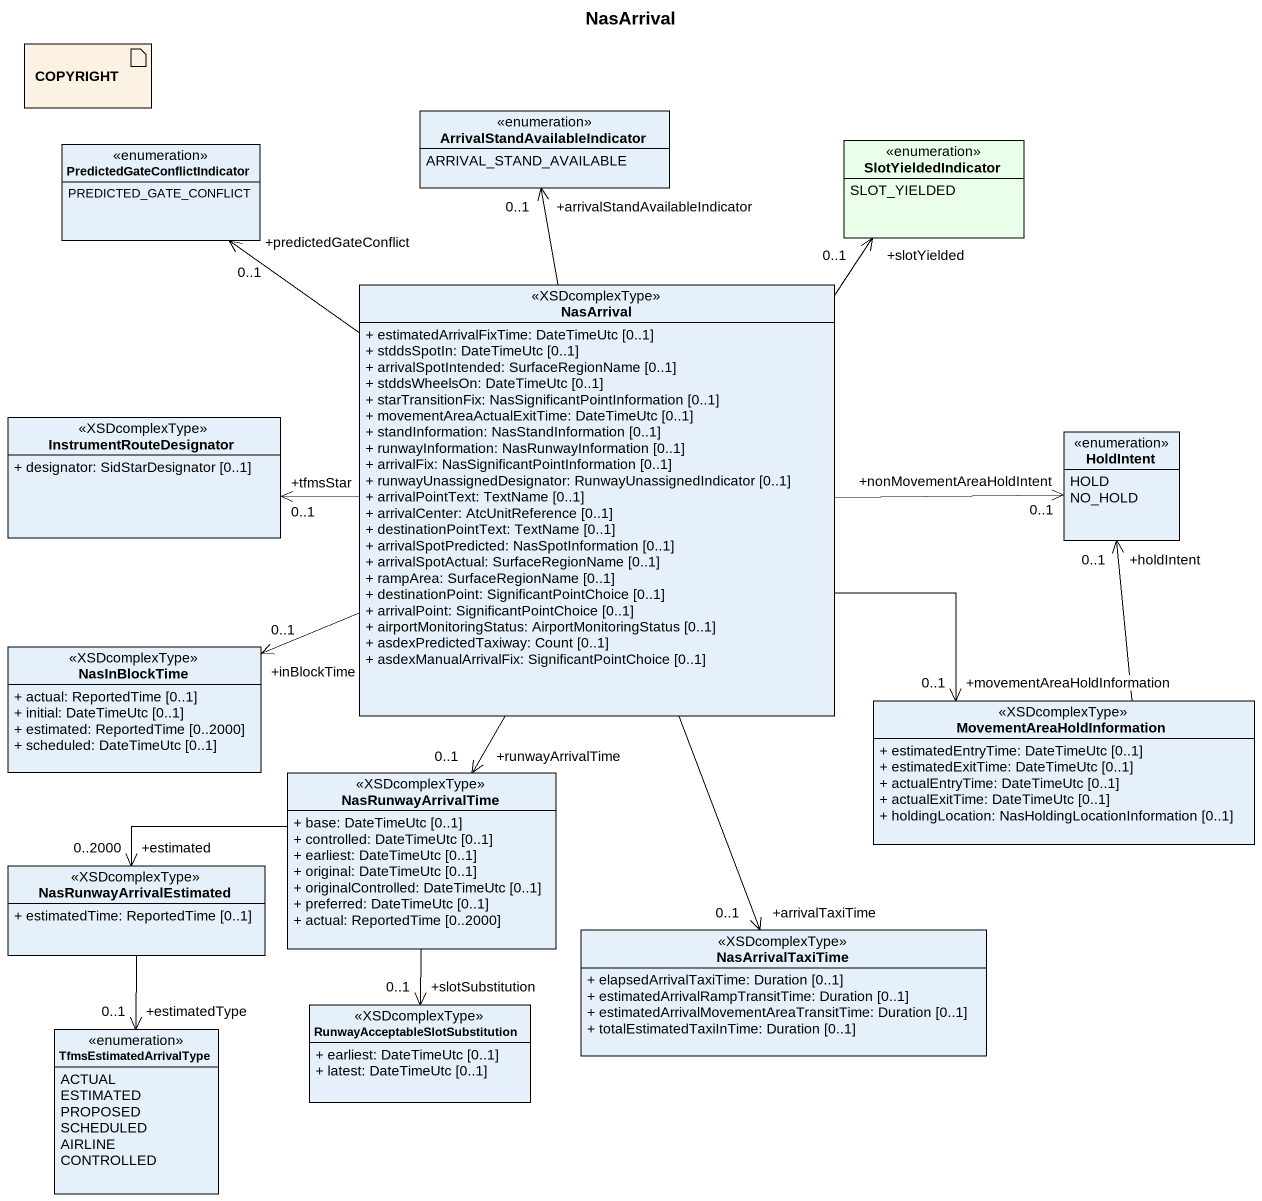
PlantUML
@startuml
title NasArrival
allowmixing
hide circle
hide empty members
skinparam classAttributeIconSize 0
artifact COPYRIGHT #FCF2E3
enum "ArrivalStandAvailableIndicator" as ArrivalStandAvailableIndicat {
  ARRIVAL_STAND_AVAILABLE
}
enum "PredictedGateConflictIndicator" as PredictedGateConflictIndicat {
  PREDICTED_GATE_CONFLICT
}
enum SlotYieldedIndicator #E9FFE9 {
  SLOT_YIELDED
}
class NasArrival <<XSDcomplexType>> {
  + estimatedArrivalFixTime: DateTimeUtc [0..1]
  + stddsSpotIn: DateTimeUtc [0..1]
  + arrivalSpotIntended: SurfaceRegionName [0..1]
  + stddsWheelsOn: DateTimeUtc [0..1]
  + starTransitionFix: NasSignificantPointInformation [0..1]
  + movementAreaActualExitTime: DateTimeUtc [0..1]
  + standInformation: NasStandInformation [0..1]
  + runwayInformation: NasRunwayInformation [0..1]
  + arrivalFix: NasSignificantPointInformation [0..1]
  + runwayUnassignedDesignator: RunwayUnassignedIndicator [0..1]
  + arrivalPointText: TextName [0..1]
  + arrivalCenter: AtcUnitReference [0..1]
  + destinationPointText: TextName [0..1]
  + arrivalSpotPredicted: NasSpotInformation [0..1]
  + arrivalSpotActual: SurfaceRegionName [0..1]
  + rampArea: SurfaceRegionName [0..1]
  + destinationPoint: SignificantPointChoice [0..1]
  + arrivalPoint: SignificantPointChoice [0..1]
  + airportMonitoringStatus: AirportMonitoringStatus [0..1]
  + asdexPredictedTaxiway: Count [0..1]
  + asdexManualArrivalFix: SignificantPointChoice [0..1]
}
class InstrumentRouteDesignator <<XSDcomplexType>> {
  + designator: SidStarDesignator [0..1]
}
enum HoldIntent {
  HOLD
  NO_HOLD
}
class NasInBlockTime <<XSDcomplexType>> {
  + actual: ReportedTime [0..1]
  + initial: DateTimeUtc [0..1]
  + estimated: ReportedTime [0..2000]
  + scheduled: DateTimeUtc [0..1]
}
class MovementAreaHoldInformation <<XSDcomplexType>> {
  + estimatedEntryTime: DateTimeUtc [0..1]
  + estimatedExitTime: DateTimeUtc [0..1]
  + actualEntryTime: DateTimeUtc [0..1]
  + actualExitTime: DateTimeUtc [0..1]
  + holdingLocation: NasHoldingLocationInformation [0..1]
}
class NasRunwayArrivalTime <<XSDcomplexType>> {
  + base: DateTimeUtc [0..1]
  + controlled: DateTimeUtc [0..1]
  + earliest: DateTimeUtc [0..1]
  + original: DateTimeUtc [0..1]
  + originalControlled: DateTimeUtc [0..1]
  + preferred: DateTimeUtc [0..1]
  + actual: ReportedTime [0..2000]
}
class NasRunwayArrivalEstimated <<XSDcomplexType>> {
  + estimatedTime: ReportedTime [0..1]
}
class NasArrivalTaxiTime <<XSDcomplexType>> {
  + elapsedArrivalTaxiTime: Duration [0..1]
  + estimatedArrivalRampTransitTime: Duration [0..1]
  + estimatedArrivalMovementAreaTransitTime: Duration [0..1]
  + totalEstimatedTaxiInTime: Duration [0..1]
}
enum TfmsEstimatedArrivalType {
  ACTUAL
  ESTIMATED
  PROPOSED
  SCHEDULED
  AIRLINE
  CONTROLLED
}
class "RunwayAcceptableSlotSubstitution" as RunwayAcceptableSlotSubstitu <<XSDcomplexType>> {
  + earliest: DateTimeUtc [0..1]
  + latest: DateTimeUtc [0..1]
}
NasArrival -up-> "+arrivalStandAvailableIndicator\n0..1" ArrivalStandAvailableIndicat
NasArrival -up-> "+predictedGateConflict\n0..1" PredictedGateConflictIndicat
NasArrival -up-> "+slotYielded\n0..1" SlotYieldedIndicator
NasArrival -left-> "+tfmsStar\n0..1" InstrumentRouteDesignator
NasArrival -right-> "+nonMovementAreaHoldIntent\n0..1" HoldIntent
NasArrival -left-> "+inBlockTime\n0..1" NasInBlockTime
NasArrival -right-> "+movementAreaHoldInformation\n0..1" MovementAreaHoldInformation
NasArrival --> "+runwayArrivalTime\n0..1" NasRunwayArrivalTime
NasArrival --> "+arrivalTaxiTime\n0..1" NasArrivalTaxiTime
MovementAreaHoldInformation -up-> "+holdIntent\n0..1" HoldIntent
NasRunwayArrivalTime -left-> "+estimated\n0..2000" NasRunwayArrivalEstimated
NasRunwayArrivalTime --> "+slotSubstitution\n0..1" RunwayAcceptableSlotSubstitu
NasRunwayArrivalEstimated --> "+estimatedType\n0..1" TfmsEstimatedArrivalType
@enduml
